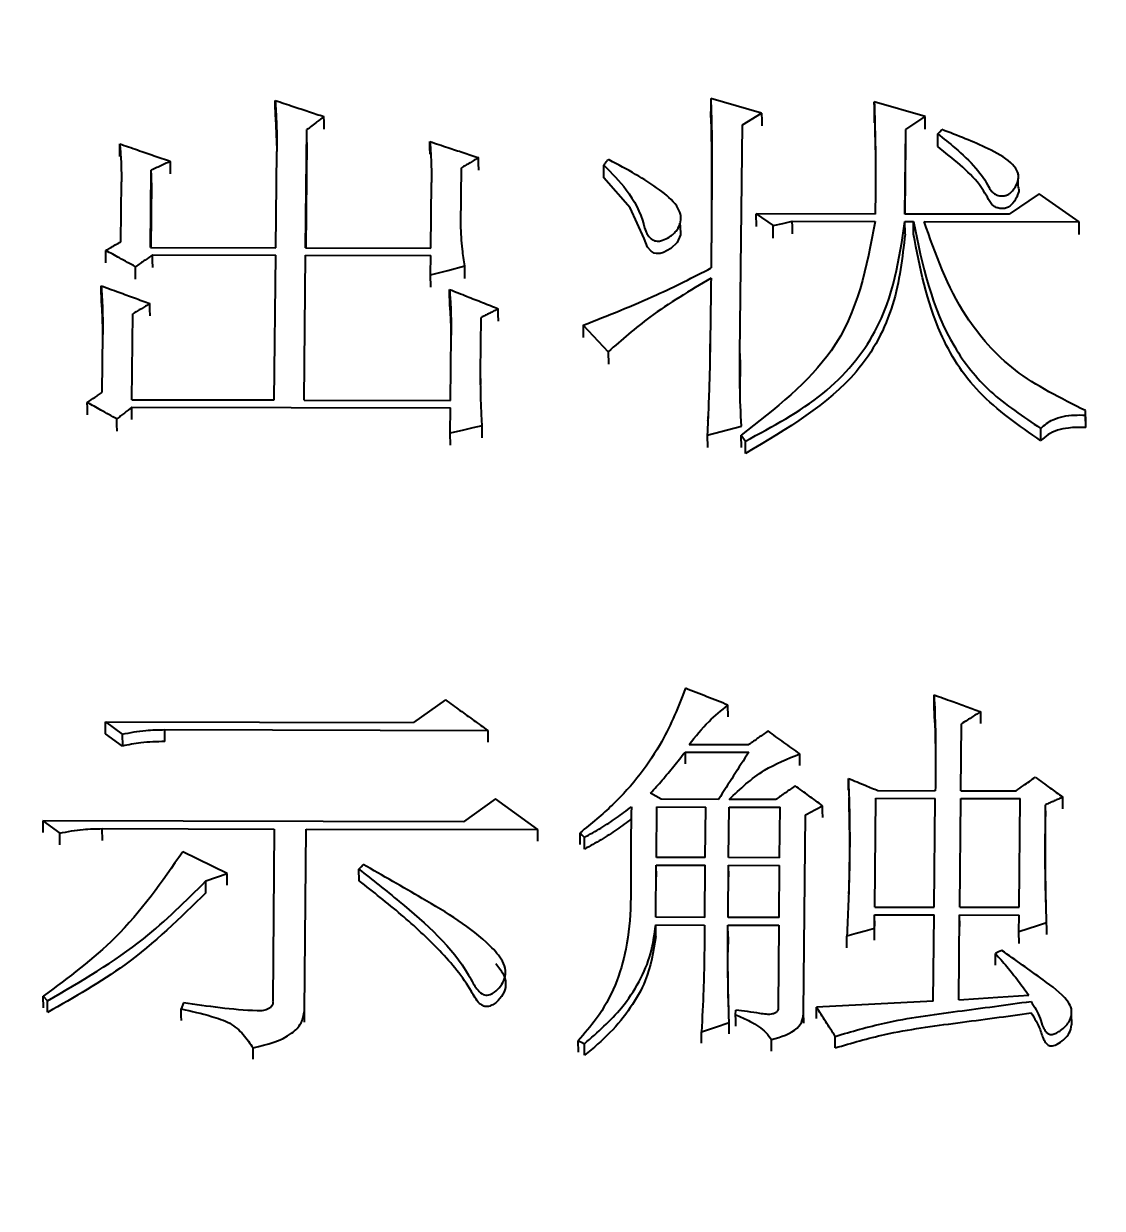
# Model space of a CAD drawing. Header units: millimetres. Extents: x 2454 to 4226, y 715 to 1968.
# Drawn here: x 2849.73 to 2854.67, y 1799.49 to 1804.92 of the extents above; entities that cross this region are included whole.
import ezdxf

# ---------------------------------------------------------------- set-up
doc = ezdxf.new("R2010")
doc.units = ezdxf.units.MM
doc.layers.add('标注', color=3, linetype='Continuous', lineweight=13)
doc.styles.add('SLDTEXTSTYLE1', font='txt.shx', dxfattribs={"width": 0.7, "bigfont": 'gbcbig.shx'})
doc.dimstyles.new('SLDDIMSTYLE12$0', dxfattribs={"dimtxt": 12, "dimasz": 10, "dimexe": 0, "dimexo": 0.0625, "dimgap": 0.875, "dimtad": 1, "dimdec": 1, "dimlfac": 1.8, "dimrnd": 1e-09, "dimzin": 12, "dimdsep": 46, "dimtxsty": 'SLDTEXTSTYLE1', "dimcen": 0.09, "dimdle": 8.16, "dimclrd": 3, "dimclre": 3, "dimadec": 0, "dimazin": 3, "dimtfac": 1, "dimtdec": 1, "dimtofl": 0, "dimtmove": 0, "dimatfit": 3, "dimfxl": 0, "dimfrac": 2, "dimtolj": 1, "dimlwd": 5, "dimlwe": 5, "dimarcsym": 0})

# ---------------------------------------------------------------- blocks, each defined once
blk = doc.blocks.new('*D56')
at = {"layer": 'Defpoints', "color": 0, "transparency": 16777216}
for p in [(3032.6389, 1924.4347), (3032.6389, 1854.7901), (2793.4312, 1778.8955)]:
    blk.add_point(p, dxfattribs=at)
at = {"layer": '标注', "color": 3, "linetype": 'Continuous', "lineweight": 5, "transparency": 16777216}
for p, q in [((3032.6389, 1924.3722), (3032.6389, 1854.7901)), ((2803.4312, 1854.7901), (3022.6389, 1854.7901))]:
    blk.add_line(p, q, dxfattribs=at)
at = {"layer": '标注', "color": 3, "lineweight": 5, "transparency": 16777216}
blk.add_line((2793.4312, 1778.958), (2793.4312, 1854.7901), dxfattribs=at)
at = {"layer": '标注', "color": 3, "transparency": 16777216}
for points in [[(2803.4312, 1856.4568), (2803.4312, 1853.1234), (2793.4312, 1854.7901)], [(3022.6389, 1856.4568), (3022.6389, 1853.1234), (3032.6389, 1854.7901)]]:
    blk.add_solid(points, dxfattribs=at)
at = {"layer": '标注', "color": 0, "transparency": 16777216, "insert": (2913.035, 1869.3794), "char_height": 12, "attachment_point": 5, "style": 'SLDTEXTSTYLE1'}
blk.add_mtext('\\A1;{\\H2.28571x;290}', dxfattribs=at)

msp = doc.modelspace()

# ---------------------------------------------------------------- linework, layer by layer
at = {"color": 7, "linetype": 'Continuous', "lineweight": 25}
for p, q in [((2853.1084, 1804.5112), (2852.8754, 1804.5782)), ((2852.8754, 1804.5782), (2852.8756, 1804.5586)), ((2852.8758, 1804.5392), (2852.876, 1804.5196)), ((2852.8767, 1804.4629), (2852.876, 1804.5196)), ((2853.8578, 1804.4963), (2853.6249, 1804.5633)), ((2853.0202, 1804.4581), (2853.1084, 1804.5112)), ((2853.6263, 1804.4666), (2853.6254, 1804.5047)), ((2853.7696, 1804.4365), (2853.8578, 1804.4963)), ((2851.0185, 1803.8936), (2851.0242, 1804.4358)), ((2853.0093, 1803.4099), (2853.0202, 1804.4581)), ((2853.7655, 1804.0488), (2853.7696, 1804.4365)), ((2853.916, 1804.3579), (2853.9155, 1804.4163)), ((2851.0248, 1804.3774), (2851.0197, 1803.8936)), ((2853.7667, 1804.0488), (2853.7701, 1804.3781)), ((2850.8822, 1803.8939), (2850.8869, 1804.3361)), ((2850.3079, 1803.8951), (2850.3116, 1804.2505)), ((2851.7303, 1803.9996), (2851.733, 1804.2608)), ((2852.386, 1804.2145), (2852.3854, 1804.2727)), ((2852.4052, 1804.2994), (2852.4052, 1804.2968)), ((2850.1718, 1803.9223), (2850.1747, 1804.1973)), ((2851.5929, 1803.8924), (2851.596, 1804.1942)), ((2854.2842, 1804.228), (2854.2842, 1804.2345)), ((2854.2847, 1804.1764), (2854.2844, 1804.2123)), ((2850.3121, 1804.1924), (2850.309, 1803.8951)), ((2854.3798, 1804.1413), (2854.2425, 1804.0478)), ((2854.5634, 1804.0136), (2854.3798, 1804.1413)), ((2852.7337, 1804.054), (2852.7337, 1804.0577)), ((2853.084, 1804.0503), (2853.1614, 1803.9965)), ((2853.6292, 1804.0491), (2853.084, 1804.0503)), ((2853.0846, 1803.9925), (2853.084, 1804.0503)), ((2854.2425, 1804.0478), (2853.7655, 1804.0488)), ((2852.7343, 1803.9998), (2852.7342, 1804.0078)), ((2853.1619, 1803.9391), (2853.1614, 1803.9965)), ((2853.2492, 1804.0164), (2853.6288, 1804.0156)), ((2853.7651, 1804.0153), (2853.8041, 1804.0152)), ((2853.7657, 1803.9579), (2853.7651, 1804.0153)), ((2853.8046, 1803.9578), (2853.8041, 1804.0152)), ((2853.8528, 1804.0151), (2854.5634, 1804.0136)), ((2850.3079, 1803.8951), (2850.8822, 1803.8939)), ((2851.0185, 1803.8936), (2851.5929, 1803.8924)), ((2850.3172, 1803.8615), (2850.8819, 1803.8603)), ((2850.875, 1803.1973), (2850.8819, 1803.8603)), ((2851.0113, 1803.197), (2851.0182, 1803.86)), ((2851.0182, 1803.86), (2851.5925, 1803.8587)), ((2851.5916, 1803.7712), (2851.5925, 1803.8587)), ((2850.2394, 1803.7507), (2850.2388, 1803.8078)), ((2851.5922, 1803.7141), (2851.5916, 1803.7712)), ((2850.0882, 1803.5629), (2850.0886, 1803.5614)), ((2850.2228, 1803.1987), (2850.2268, 1803.5919)), ((2851.6848, 1803.5487), (2851.685, 1803.5499)), ((2851.8207, 1803.3243), (2851.8232, 1803.575)), ((2850.0869, 1803.233), (2850.0896, 1803.4975)), ((2851.6831, 1803.1955), (2851.6861, 1803.4941)), ((2852.2903, 1803.54), (2852.4057, 1803.4181)), ((2852.2903, 1803.54), (2852.2909, 1803.4833)), ((2852.8733, 1803.5136), (2852.8712, 1803.3983)), ((2852.4057, 1803.4181), (2852.4063, 1803.3615)), ((2853.0093, 1803.4099), (2853.0098, 1803.353)), ((2853.0098, 1803.353), (2853.0095, 1803.3041)), ((2851.8212, 1803.2679), (2851.8207, 1803.3243)), ((2850.2225, 1803.1646), (2851.6827, 1803.1615)), ((2850.2228, 1803.1987), (2850.875, 1803.1973)), ((2851.0113, 1803.197), (2851.6831, 1803.1955)), ((2851.6815, 1803.0457), (2851.6827, 1803.1615)), ((2854.5932, 1803.128), (2854.5934, 1803.1484)), ((2854.5938, 1803.0718), (2854.5932, 1803.128)), ((2854.594, 1803.0922), (2854.5934, 1803.1484)), ((2852.8594, 1803.0363), (2853.0156, 1803.0769)), ((2854.3887, 1803.011), (2854.3882, 1803.0671)), ((2851.6821, 1802.9896), (2851.6815, 1803.0457)), ((2852.8594, 1803.0363), (2852.86, 1802.9803)), ((2853.0152, 1803.036), (2853.0344, 1803.0087)), ((2853.0157, 1802.9799), (2853.0152, 1803.036)), ((2851.6597, 1801.8232), (2851.5126, 1801.7192)), ((2852.9548, 1801.7451), (2852.9542, 1801.7996)), ((2853.9023, 1801.72), (2853.8996, 1801.7914)), ((2850.101, 1801.7223), (2850.1784, 1801.6664)), ((2850.101, 1801.7223), (2851.5126, 1801.7192)), ((2850.1016, 1801.668), (2850.101, 1801.7223)), ((2854.0213, 1801.4069), (2854.0243, 1801.7138)), ((2850.179, 1801.6119), (2850.1016, 1801.6677)), ((2850.1784, 1801.6664), (2850.179, 1801.6119)), ((2850.3733, 1801.6869), (2851.853, 1801.6837)), ((2850.3739, 1801.6323), (2850.3733, 1801.6869)), ((2852.7772, 1801.619), (2853.0498, 1801.6184)), ((2852.7574, 1801.5842), (2853.0495, 1801.5835)), ((2852.7574, 1801.5842), (2852.758, 1801.53)), ((2853.2836, 1801.522), (2853.283, 1801.5761)), ((2853.5065, 1801.4099), (2853.5059, 1801.4639)), ((2853.6268, 1800.8744), (2853.6316, 1801.3728)), ((2853.6316, 1801.3728), (2853.9041, 1801.3722)), ((2853.6321, 1801.3189), (2853.6316, 1801.3728)), ((2853.6416, 1801.4077), (2853.9045, 1801.4072)), ((2853.8994, 1800.8738), (2853.9041, 1801.3722)), ((2854.0162, 1800.8736), (2854.021, 1801.3719)), ((2854.021, 1801.3719), (2854.2935, 1801.3713)), ((2854.0216, 1801.3181), (2854.021, 1801.3719)), ((2854.0213, 1801.4069), (2854.2744, 1801.4064)), ((2851.8889, 1801.3696), (2851.7419, 1801.2649)), ((2852.0823, 1801.2291), (2851.8889, 1801.3696)), ((2852.6262, 1801.1016), (2852.6284, 1801.333)), ((2852.6284, 1801.333), (2852.8523, 1801.3325)), ((2852.629, 1801.2791), (2852.6284, 1801.333)), ((2852.9111, 1801.3673), (2852.6482, 1801.3679)), ((2852.8501, 1801.1012), (2852.8523, 1801.3325)), ((2852.9572, 1801.1009), (2852.9594, 1801.3323)), ((2852.9594, 1801.3323), (2853.1931, 1801.3317)), ((2852.96, 1801.2784), (2852.9594, 1801.3323)), ((2853.1739, 1801.3668), (2852.9598, 1801.3672)), ((2853.1909, 1801.1004), (2853.1931, 1801.3317)), ((2854.2888, 1800.873), (2854.2935, 1801.3713)), ((2854.4107, 1801.2893), (2854.4101, 1801.3431)), ((2849.8143, 1801.269), (2849.8917, 1801.2128)), ((2851.7419, 1801.2649), (2849.8143, 1801.269)), ((2853.301, 1800.3945), (2853.3096, 1801.2965)), ((2849.8923, 1801.1591), (2849.8917, 1801.2128)), ((2850.0866, 1801.2334), (2850.8751, 1801.2317)), ((2850.0872, 1801.1795), (2850.0866, 1801.2334)), ((2850.8751, 1801.2317), (2850.8677, 1800.4423)), ((2851.0133, 1800.3994), (2851.0211, 1801.2314)), ((2851.0211, 1801.2314), (2852.0823, 1801.2291)), ((2852.2774, 1801.161), (2852.2768, 1801.2147)), ((2850.659, 1801.0286), (2850.4555, 1801.1274)), ((2852.8501, 1801.1012), (2852.6262, 1801.1016)), ((2853.1909, 1801.1004), (2852.9572, 1801.1009)), ((2851.2634, 1800.9948), (2851.2628, 1801.0485)), ((2852.6236, 1800.8273), (2852.6259, 1801.0665)), ((2852.6259, 1801.0665), (2852.8498, 1801.066)), ((2852.6265, 1801.013), (2852.6259, 1801.0665)), ((2852.8475, 1800.8268), (2852.8498, 1801.066)), ((2852.9546, 1800.8265), (2852.9569, 1801.0658)), ((2852.9569, 1801.0658), (2853.1905, 1801.0653)), ((2852.9575, 1801.0123), (2852.9569, 1801.0658)), ((2853.1883, 1800.826), (2853.1905, 1801.0653)), ((2850.5618, 1800.94), (2850.5612, 1800.9936)), ((2850.5613, 1800.9937), (2850.659, 1801.0286)), ((2853.6259, 1800.7757), (2853.6265, 1800.8392)), ((2853.6265, 1800.8392), (2853.8991, 1800.8386)), ((2853.6271, 1800.786), (2853.6265, 1800.8392)), ((2853.6268, 1800.8744), (2853.8994, 1800.8738)), ((2853.8953, 1800.4428), (2853.8991, 1800.8386)), ((2854.0122, 1800.4497), (2854.0159, 1800.8383)), ((2854.0159, 1800.8383), (2854.2885, 1800.8377)), ((2854.0165, 1800.7851), (2854.0159, 1800.8383)), ((2854.0162, 1800.8736), (2854.2888, 1800.873)), ((2854.2877, 1800.7602), (2854.2885, 1800.8377)), ((2852.6233, 1800.792), (2852.8472, 1800.7915)), ((2852.6239, 1800.7389), (2852.6233, 1800.792)), ((2852.8475, 1800.8268), (2852.6236, 1800.8273)), ((2852.9543, 1800.7913), (2853.1879, 1800.7908)), ((2852.9549, 1800.7381), (2852.9543, 1800.7913)), ((2853.1883, 1800.826), (2852.9546, 1800.8265)), ((2853.1879, 1800.7908), (2853.1844, 1800.416)), ((2852.9549, 1800.738), (2852.9544, 1800.667)), ((2853.4996, 1800.6876), (2853.499, 1800.7407)), ((2854.2883, 1800.7071), (2854.2877, 1800.7602)), ((2854.1803, 1800.6086), (2854.1797, 1800.6616)), ((2849.8171, 1800.413), (2849.8164, 1800.4658)), ((2849.8165, 1800.4658), (2849.8357, 1800.4446)), ((2849.8363, 1800.3919), (2849.8357, 1800.4446)), ((2850.4587, 1800.4361), (2850.4487, 1800.4077)), ((2851.0139, 1800.3466), (2851.0133, 1800.3994)), ((2852.9894, 1800.381), (2852.9896, 1800.4022)), ((2853.3016, 1800.3417), (2853.301, 1800.3945)), ((2854.5295, 1800.3341), (2854.5289, 1800.3871)), ((2852.8335, 1800.2507), (2852.8329, 1800.3032)), ((2852.2687, 1800.2093), (2852.2681, 1800.2617)), ((2852.2975, 1800.1951), (2852.2969, 1800.2476)), ((2853.4459, 1800.2292), (2853.4452, 1800.2818)), ((2850.7787, 1800.1771), (2850.7781, 1800.2295))]:
    msp.add_line(p, q, dxfattribs=at)
at = {"color": 7, "linetype": 'Continuous', "lineweight": 25, "flags": 128}
for points in [[(2850.8801, 1804.5107), (2850.8798, 1804.5434), (2850.8796, 1804.5692)], [(2853.6254, 1804.5047), (2853.6251, 1804.5375), (2853.6249, 1804.5633)], [(2851.1033, 1804.4374), (2851.103, 1804.4698), (2851.1027, 1804.4956)], [(2853.1084, 1804.5112), (2853.1087, 1804.4784), (2853.1089, 1804.453)], [(2853.8584, 1804.4378), (2853.8581, 1804.4705), (2853.8578, 1804.4963)], [(2851.0248, 1804.3774), (2851.0245, 1804.4101), (2851.0242, 1804.4358)], [(2853.0207, 1804.4001), (2853.0204, 1804.4324), (2853.0202, 1804.4581)], [(2853.7701, 1804.3781), (2853.7698, 1804.4108), (2853.7696, 1804.4365)], [(2853.9154, 1804.4162), (2853.9253, 1804.4262), (2853.9351, 1804.4362)], [(2850.1674, 1804.3131), (2850.1671, 1804.3453), (2850.1668, 1804.371)], [(2851.5888, 1804.3233), (2851.5885, 1804.3556), (2851.5883, 1804.3812)], [(2851.812, 1804.2495), (2851.8117, 1804.2817), (2851.8114, 1804.3074)], [(2850.3121, 1804.1924), (2850.3118, 1804.2249), (2850.3116, 1804.2505)], [(2850.4002, 1804.2326), (2850.3999, 1804.2648), (2850.3996, 1804.2904)], [(2851.7336, 1804.203), (2851.7333, 1804.2352), (2851.733, 1804.2608)], [(2852.7335, 1803.9992), (2852.7355, 1803.9956), (2852.7372, 1803.9546), (2852.7212, 1803.9186), (2852.6928, 1803.8913), (2852.6592, 1803.8727), (2852.6438, 1803.8683), (2852.6273, 1803.8676), (2852.6157, 1803.8706), (2852.6026, 1803.8785), (2852.5858, 1803.8976), (2852.5697, 1803.9377), (2852.5059, 1804.0781), (2852.3859, 1804.2145), (2852.3859, 1804.2145)], [(2853.1614, 1803.9965), (2853.2053, 1804.0064), (2853.2492, 1804.0164)], [(2853.2497, 1803.9586), (2853.2494, 1803.991), (2853.2492, 1804.0164)], [(2854.564, 1803.9561), (2854.5637, 1803.9881), (2854.5634, 1804.0136)], [(2850.1038, 1803.8249), (2850.1035, 1803.8568), (2850.1033, 1803.8821)], [(2850.3178, 1803.8043), (2850.3175, 1803.8361), (2850.3172, 1803.8615)], [(2851.0187, 1803.8028), (2851.0184, 1803.8346), (2851.0182, 1803.86)], [(2851.5916, 1803.7712), (2851.6697, 1803.7912), (2851.7478, 1803.8113)], [(2851.7484, 1803.7542), (2851.7481, 1803.786), (2851.7478, 1803.8113)], [(2850.0827, 1803.6635), (2850.0824, 1803.6953), (2850.0821, 1803.7205)], [(2851.6791, 1803.6466), (2851.6788, 1803.6783), (2851.6785, 1803.7036)], [(2850.3058, 1803.5822), (2850.3054, 1803.6139), (2850.3052, 1803.6391)], [(2851.9021, 1803.5585), (2851.9018, 1803.5901), (2851.9015, 1803.6153)], [(2850.2274, 1803.5351), (2850.2271, 1803.5668), (2850.2268, 1803.5919)], [(2851.8238, 1803.5182), (2851.8235, 1803.5498), (2851.8232, 1803.575)], [(2850.0188, 1803.1293), (2850.0185, 1803.1606), (2850.0182, 1803.1855)], [(2850.223, 1803.1085), (2850.2227, 1803.1397), (2850.2225, 1803.1646)], [(2850.1543, 1803.0542), (2850.154, 1803.0855), (2850.1538, 1803.1103)], [(2851.8279, 1803.0794), (2851.7847, 1803.0695), (2851.7415, 1803.0595), (2851.6815, 1803.0457)], [(2851.8285, 1803.0234), (2851.8282, 1803.0546), (2851.8279, 1803.0794)], [(2853.0349, 1802.9527), (2853.0347, 1802.9774), (2853.0345, 1802.993), (2853.0344, 1803.0087)], [(2853.8996, 1801.7914), (2853.8993, 1801.8221), (2853.899, 1801.8462)], [(2854.113, 1801.7149), (2854.1127, 1801.7452), (2854.1124, 1801.7693)], [(2854.0249, 1801.6595), (2854.0245, 1801.6898), (2854.0243, 1801.7138)], [(2851.853, 1801.6837), (2851.8533, 1801.6531), (2851.8536, 1801.6294)], [(2852.6482, 1801.3679), (2852.624, 1801.382), (2852.5998, 1801.396)], [(2854.4889, 1801.324), (2854.4886, 1801.3541), (2854.4883, 1801.3779)], [(2853.3884, 1801.2845), (2853.3881, 1801.3145), (2853.3878, 1801.3383)], [(2849.8143, 1801.269), (2849.8147, 1801.2388), (2849.8149, 1801.2153)], [(2853.3102, 1801.2427), (2853.3098, 1801.2727), (2853.3096, 1801.2965)], [(2851.0217, 1801.1777), (2851.0214, 1801.2077), (2851.0211, 1801.2314)], [(2852.0829, 1801.1754), (2852.0825, 1801.2054), (2852.0823, 1801.2291)], [(2852.2768, 1801.2147), (2852.2865, 1801.2041), (2852.2961, 1801.1936)], [(2852.2967, 1801.1397), (2852.2964, 1801.1699), (2852.2961, 1801.1936)], [(2851.2628, 1801.0484), (2851.2726, 1801.0589), (2851.2825, 1801.0694)], [(2850.6596, 1800.9752), (2850.6593, 1801.005), (2850.659, 1801.0286)], [(2853.6259, 1800.7757), (2853.5832, 1800.764), (2853.5411, 1800.7523), (2853.499, 1800.7407)], [(2853.6265, 1800.7226), (2853.6261, 1800.7523), (2853.6259, 1800.7757)], [(2854.4147, 1800.8022), (2854.373, 1800.7884), (2854.3304, 1800.7743), (2854.2877, 1800.7602)], [(2854.4153, 1800.7491), (2854.4149, 1800.7788), (2854.4147, 1800.8022)], [(2854.209, 1800.6756), (2854.1944, 1800.6686), (2854.1797, 1800.6616)], [(2854.0122, 1800.4497), (2854.102, 1800.4554), (2854.1917, 1800.4611), (2854.3337, 1800.4702)], [(2850.4493, 1800.3551), (2850.4491, 1800.3763), (2850.4489, 1800.392), (2850.4487, 1800.4077)], [(2853.8953, 1800.4428), (2853.6275, 1800.4292), (2853.3596, 1800.4156)], [(2853.3602, 1800.363), (2853.3599, 1800.3924), (2853.3596, 1800.4156)], [(2852.8329, 1800.3032), (2852.8964, 1800.3244), (2852.9598, 1800.3456)], [(2852.9604, 1800.2929), (2852.9601, 1800.3224), (2852.9598, 1800.3456)], [(2852.99, 1800.3283), (2852.9898, 1800.3428), (2852.9896, 1800.3575), (2852.9894, 1800.381)], [(2852.2681, 1800.2617), (2852.2824, 1800.2547), (2852.2969, 1800.2476)], [(2853.1544, 1800.2145), (2853.1541, 1800.2407), (2853.1538, 1800.267)]]:
    msp.add_lwpolyline(points, dxfattribs=at)
at = {"color": 7, "linetype": 'Continuous', "lineweight": 25}
for points, knots in [([(2852.8754, 1804.5782), (2852.8756, 1804.5729), (2852.876, 1804.5622), (2852.8765, 1804.5489), (2852.877, 1804.5357), (2852.8775, 1804.5224), (2852.878, 1804.5064), (2852.8789, 1804.4745), (2852.8801, 1804.4052), (2852.8805, 1804.3198), (2852.88, 1804.2129), (2852.8797, 1804.1379), (2852.8793, 1804.0789), (2852.8791, 1804.0521), (2852.879, 1804.0306), (2852.8788, 1804.0092), (2852.8787, 1803.993), (2852.8785, 1803.9769), (2852.8784, 1803.9635), (2852.8783, 1803.9501), (2852.8782, 1803.9393), (2852.8781, 1803.9259), (2852.878, 1803.9151), (2852.8779, 1803.9017), (2852.8778, 1803.8909), (2852.8777, 1803.8775), (2852.8776, 1803.868), (2852.8775, 1803.8586), (2852.8775, 1803.8532), (2852.8774, 1803.8465), (2852.8774, 1803.8411), (2852.8773, 1803.8344), (2852.8772, 1803.829), (2852.8772, 1803.8223), (2852.8771, 1803.8169), (2852.8771, 1803.8097), (2852.877, 1803.8052), (2852.877, 1803.8021)], [0, 0, 0, 0, 0.02069, 0.04138, 0.051725, 0.072415, 0.093105, 0.113795, 0.196558, 0.362079, 0.44484, 0.610361, 0.651741, 0.672431, 0.713811, 0.734501, 0.755191, 0.775881, 0.796571, 0.806916, 0.827607, 0.837952, 0.858642, 0.868987, 0.889677, 0.900022, 0.920712, 0.925884, 0.936229, 0.941402, 0.951747, 0.956919, 0.967264, 0.972437, 0.982782, 0.987955, 1, 1, 1, 1]), ([(2850.8796, 1804.5692), (2850.8811, 1804.5463), (2850.884, 1804.5003), (2850.8867, 1804.4226), (2850.8868, 1804.3678), (2850.8869, 1804.3361)], [0, 0, 0, 0, 0.296228, 0.592467, 1, 1, 1, 1]), ([(2850.8796, 1804.5692), (2850.9071, 1804.5602), (2850.958, 1804.5434), (2851.0324, 1804.5188), (2851.0793, 1804.5033), (2851.1027, 1804.4956)], [0, 0, 0, 0, 0.369234, 0.684617, 1, 1, 1, 1]), ([(2852.8756, 1804.5586), (2852.8771, 1804.4569), (2852.88, 1804.2599), (2852.8792, 1804.0975), (2852.8789, 1804.0189)], [0, 0, 0, 0, 0.516318, 1, 1, 1, 1]), ([(2853.6249, 1804.5633), (2853.6274, 1804.4695), (2853.631, 1804.3372), (2853.6301, 1804.1655), (2853.6295, 1804.0879), (2853.6292, 1804.0491)], [0, 0, 0, 0, 0.548918, 0.774457, 1, 1, 1, 1]), ([(2850.8866, 1804.3625), (2850.8863, 1804.3809), (2850.8854, 1804.4303), (2850.8822, 1804.4796), (2850.8801, 1804.5107)], [0, 0, 0, 0, 0.3706303, 1, 1, 1, 1]), ([(2851.1027, 1804.4956), (2851.0921, 1804.4875), (2851.0737, 1804.4735), (2851.0475, 1804.4535), (2851.032, 1804.4417), (2851.0242, 1804.4358)], [0, 0, 0, 0, 0.406188, 0.703094, 1, 1, 1, 1]), ([(2853.6262, 1804.4885), (2853.6262, 1804.4885), (2853.6262, 1804.4884), (2853.6263, 1804.4832), (2853.6273, 1804.4391), (2853.6283, 1804.3865), (2853.6291, 1804.3428)], [0, 0, 0, 0, 0.011662, 0.029151, 0.19265, 1, 1, 1, 1]), ([(2853.9155, 1804.4163), (2853.942, 1804.3952), (2854.0044, 1804.3458), (2854.0901, 1804.2669), (2854.1382, 1804.1964), (2854.1594, 1804.1543), (2854.1742, 1804.1411), (2854.1926, 1804.1334), (2854.2115, 1804.1311), (2854.2283, 1804.1337), (2854.2444, 1804.1414), (2854.2648, 1804.161), (2854.2805, 1804.1888), (2854.2888, 1804.2214), (2854.2785, 1804.2536), (2854.237, 1804.3023), (2854.1175, 1804.366), (2854.0064, 1804.4087), (2853.9351, 1804.4362)], [0, 0, 0, 0, 0.1046855, 0.2457344, 0.3642935, 0.3870966, 0.4058785, 0.4246981, 0.4431521, 0.4568339, 0.4705219, 0.4937205, 0.5442513, 0.5769415, 0.6098852, 0.6597188, 0.7813962, 1, 1, 1, 1]), ([(2850.1668, 1804.371), (2850.1688, 1804.348), (2850.1723, 1804.3076), (2850.1741, 1804.2497), (2850.1745, 1804.2147), (2850.1747, 1804.1973)], [0, 0, 0, 0, 0.398162, 0.699035, 1, 1, 1, 1]), ([(2850.1668, 1804.371), (2850.1941, 1804.3615), (2850.2465, 1804.3434), (2850.3241, 1804.3165), (2850.3744, 1804.2991), (2850.3996, 1804.2904)], [0, 0, 0, 0, 0.351309, 0.675654, 1, 1, 1, 1]), ([(2851.5883, 1804.3812), (2851.5901, 1804.3578), (2851.5934, 1804.315), (2851.5953, 1804.2527), (2851.5958, 1804.2137), (2851.596, 1804.1942)], [0, 0, 0, 0, 0.376233, 0.688073, 1, 1, 1, 1]), ([(2851.5883, 1804.3812), (2851.6157, 1804.3722), (2851.6667, 1804.3553), (2851.741, 1804.3307), (2851.788, 1804.3151), (2851.8114, 1804.3074)], [0, 0, 0, 0, 0.369234, 0.684617, 1, 1, 1, 1]), ([(2854.283, 1804.1756), (2854.2843, 1804.173), (2854.2903, 1804.1606), (2854.2813, 1804.133), (2854.2671, 1804.106), (2854.2481, 1804.086), (2854.2324, 1804.0766), (2854.2151, 1804.0734), (2854.1989, 1804.0745), (2854.1823, 1804.0795), (2854.1654, 1804.0898), (2854.1418, 1804.1261), (2854.1066, 1804.1937), (2854.0188, 1804.2754), (2853.9504, 1804.3303), (2853.916, 1804.3579)], [0, 0, 0, 0, 0.016832, 0.078697, 0.160668, 0.19314, 0.225972, 0.249491, 0.272907, 0.299963, 0.330632, 0.370144, 0.541, 0.769253, 1, 1, 1, 1]), ([(2851.8114, 1804.3074), (2851.8049, 1804.3035), (2851.7918, 1804.2957), (2851.7722, 1804.2841), (2851.7526, 1804.2724), (2851.7396, 1804.2646), (2851.733, 1804.2608)], [0, 0, 0, 0, 0.25, 0.5, 0.75, 1, 1, 1, 1]), ([(2850.3996, 1804.2904), (2850.3867, 1804.2845), (2850.3655, 1804.2749), (2850.3362, 1804.2616), (2850.3198, 1804.2542), (2850.3116, 1804.2505)], [0, 0, 0, 0, 0.440496, 0.7202481, 1, 1, 1, 1]), ([(2852.3854, 1804.2727), (2852.4216, 1804.2362), (2852.5028, 1804.1544), (2852.5583, 1804.0469), (2852.5741, 1803.9749), (2852.5857, 1803.9535), (2852.5972, 1803.9392), (2852.6115, 1803.9293), (2852.6238, 1803.925), (2852.6385, 1803.9246), (2852.6601, 1803.9297), (2852.6905, 1803.9458), (2852.7232, 1803.9738), (2852.7393, 1804.0121), (2852.7386, 1804.0506), (2852.7113, 1804.1042), (2852.6379, 1804.1653), (2852.5308, 1804.2331), (2852.4491, 1804.2762), (2852.4067, 1804.2986), (2852.4052, 1804.2994)], [0, 0, 0, 0, 0.147846, 0.331954, 0.365194, 0.381813, 0.406397, 0.418676, 0.428836, 0.439028, 0.45432, 0.483664, 0.528899, 0.572169, 0.609588, 0.650648, 0.75481, 0.872673, 0.995363, 1, 1, 1, 1]), ([(2852.3854, 1804.2727), (2852.3871, 1804.275), (2852.3912, 1804.2806), (2852.3978, 1804.2895), (2852.4027, 1804.2961), (2852.4052, 1804.2994)], [0, 0, 0, 0, 0.256537, 0.628268, 1, 1, 1, 1]), ([(2853.6302, 1804.2214), (2853.6302, 1804.2205), (2853.6302, 1804.2054), (2853.6301, 1804.1905), (2853.6301, 1804.1766)], [0, 0, 0, 0, 0.058896, 1, 1, 1, 1]), ([(2851.7478, 1803.8113), (2851.7441, 1803.8368), (2851.7376, 1803.8808), (2851.7319, 1803.9436), (2851.7308, 1803.9809), (2851.7303, 1803.9995)], [0, 0, 0, 0, 0.407309, 0.703433, 1, 1, 1, 1]), ([(2853.6288, 1804.0156), (2853.5896, 1803.8073), (2853.5185, 1803.4301), (2853.1709, 1803.1579), (2853.0152, 1803.036)], [0, 0, 0, 0, 0.5521467, 1, 1, 1, 1]), ([(2853.0344, 1803.0087), (2853.1593, 1803.0758), (2853.405, 1803.2078), (2853.6972, 1803.5577), (2853.7395, 1803.8428), (2853.7651, 1804.0153)], [0, 0, 0, 0, 0.289991, 0.570547, 1, 1, 1, 1]), ([(2853.8041, 1804.0152), (2853.8448, 1803.8179), (2853.902, 1803.5411), (2854.1469, 1803.2263), (2854.3071, 1803.1206), (2854.3882, 1803.0671)], [0, 0, 0, 0, 0.550933, 0.772729, 1, 1, 1, 1]), ([(2854.5934, 1803.1484), (2854.4798, 1803.2049), (2854.2559, 1803.3162), (2853.9921, 1803.6216), (2853.9053, 1803.8666), (2853.8528, 1804.0151)], [0, 0, 0, 0, 0.2890179, 0.5693003, 1, 1, 1, 1]), ([(2853.7657, 1803.9575), (2853.7536, 1803.8489), (2853.7294, 1803.6306), (2853.5311, 1803.2463), (2853.2246, 1803.0646), (2853.0349, 1802.9523)], [0, 0, 0, 0, 0.273862, 0.550779, 1, 1, 1, 1]), ([(2854.3887, 1803.0106), (2854.2878, 1803.0803), (2854.0887, 1803.2178), (2853.8829, 1803.5506), (2853.8342, 1803.8037), (2853.8046, 1803.9574)], [0, 0, 0, 0, 0.2876014, 0.5674108, 1, 1, 1, 1]), ([(2850.1033, 1803.8821), (2850.109, 1803.8855), (2850.1233, 1803.8939), (2850.1461, 1803.9073), (2850.1633, 1803.9173), (2850.1718, 1803.9223)], [0, 0, 0, 0, 0.25, 0.625, 1, 1, 1, 1]), ([(2850.2388, 1803.8078), (2850.2266, 1803.8145), (2850.2023, 1803.8278), (2850.1571, 1803.8526), (2850.1241, 1803.8707), (2850.1033, 1803.8821)], [0, 0, 0, 0, 0.269646, 0.539292, 1, 1, 1, 1]), ([(2850.3172, 1803.8615), (2850.306, 1803.8538), (2850.2873, 1803.841), (2850.2612, 1803.8231), (2850.2463, 1803.8129), (2850.2388, 1803.8078)], [0, 0, 0, 0, 0.42963, 0.714815, 1, 1, 1, 1]), ([(2852.2903, 1803.54), (2852.4036, 1803.5844), (2852.6055, 1803.6635), (2852.7942, 1803.7598), (2852.877, 1803.8021)], [0, 0, 0, 0, 0.561264, 1, 1, 1, 1]), ([(2850.0821, 1803.7205), (2850.0837, 1803.697), (2850.0869, 1803.6482), (2850.089, 1803.5739), (2850.0894, 1803.523), (2850.0896, 1803.4975)], [0, 0, 0, 0, 0.316843, 0.658364, 1, 1, 1, 1]), ([(2850.0821, 1803.7205), (2850.1092, 1803.7106), (2850.1599, 1803.6921), (2850.2342, 1803.665), (2850.2815, 1803.6477), (2850.3052, 1803.6391)], [0, 0, 0, 0, 0.363875, 0.681938, 1, 1, 1, 1]), ([(2852.8765, 1803.7549), (2852.7801, 1803.6981), (2852.6092, 1803.5975), (2852.4675, 1803.4725), (2852.4057, 1803.4181)], [0, 0, 0, 0, 0.564192, 1, 1, 1, 1]), ([(2852.8765, 1803.7549), (2852.8757, 1803.6949), (2852.8738, 1803.5458), (2852.8711, 1803.3064), (2852.8633, 1803.1263), (2852.8594, 1803.0363)], [0, 0, 0, 0, 0.251638, 0.62578, 1, 1, 1, 1]), ([(2850.0896, 1803.4969), (2850.0895, 1803.5019), (2850.0892, 1803.5322), (2850.0876, 1803.5877), (2850.0843, 1803.638), (2850.0827, 1803.6631)], [0, 0, 0, 0, 0.090241, 0.545006, 1, 1, 1, 1]), ([(2851.6785, 1803.7036), (2851.6802, 1803.6801), (2851.6835, 1803.6335), (2851.6855, 1803.5637), (2851.6859, 1803.5173), (2851.6861, 1803.4941)], [0, 0, 0, 0, 0.337038, 0.668462, 1, 1, 1, 1]), ([(2851.6785, 1803.7036), (2851.7052, 1803.693), (2851.7557, 1803.6731), (2851.83, 1803.6437), (2851.8777, 1803.6248), (2851.9015, 1803.6153)], [0, 0, 0, 0, 0.358307, 0.679154, 1, 1, 1, 1]), ([(2850.3052, 1803.6391), (2850.2987, 1803.6351), (2850.2856, 1803.6273), (2850.266, 1803.6155), (2850.2464, 1803.6037), (2850.2334, 1803.5959), (2850.2268, 1803.5919)], [0, 0, 0, 0, 0.25, 0.5, 0.75, 1, 1, 1, 1]), ([(2851.6861, 1803.4889), (2851.686, 1803.4954), (2851.6857, 1803.525), (2851.6839, 1803.5774), (2851.6807, 1803.6233), (2851.6791, 1803.6462)], [0, 0, 0, 0, 0.1237829, 0.561773, 1, 1, 1, 1]), ([(2851.9015, 1803.6153), (2851.895, 1803.612), (2851.882, 1803.6052), (2851.8624, 1803.5951), (2851.8428, 1803.5851), (2851.8298, 1803.5783), (2851.8232, 1803.575)], [0, 0, 0, 0, 0.25, 0.5, 0.75, 1, 1, 1, 1]), ([(2853.0156, 1803.0769), (2853.0128, 1803.1383), (2853.0089, 1803.2247), (2853.0086, 1803.3356), (2853.009, 1803.3851), (2853.0093, 1803.4099)], [0, 0, 0, 0, 0.552792, 0.776384, 1, 1, 1, 1]), ([(2851.8279, 1803.0794), (2851.8265, 1803.1028), (2851.8237, 1803.1496), (2851.8209, 1803.2312), (2851.8207, 1803.2894), (2851.8207, 1803.3243)], [0, 0, 0, 0, 0.286186, 0.572382, 1, 1, 1, 1]), ([(2853.0099, 1803.2393), (2853.0099, 1803.2399), (2853.0096, 1803.2542), (2853.0094, 1803.2856), (2853.0094, 1803.2981), (2853.0094, 1803.3044)], [0, 0, 0, 0, 0.0187427, 0.4992981, 1, 1, 1, 1]), ([(2850.0182, 1803.1855), (2850.0297, 1803.1934), (2850.0468, 1803.2053), (2850.0697, 1803.2211), (2850.0811, 1803.229), (2850.0869, 1803.233)], [0, 0, 0, 0, 0.5, 0.75, 1, 1, 1, 1]), ([(2850.1538, 1803.1103), (2850.1416, 1803.1171), (2850.1172, 1803.1306), (2850.072, 1803.1557), (2850.039, 1803.174), (2850.0182, 1803.1855)], [0, 0, 0, 0, 0.269646, 0.539292, 1, 1, 1, 1]), ([(2850.2225, 1803.1646), (2850.211, 1803.1556), (2850.1938, 1803.142), (2850.1709, 1803.1239), (2850.1595, 1803.1149), (2850.1538, 1803.1103)], [0, 0, 0, 0, 0.5, 0.75, 1, 1, 1, 1]), ([(2852.8627, 1803.1015), (2852.8627, 1803.1015), (2852.8627, 1803.1014), (2852.8627, 1803.1016), (2852.8627, 1803.102), (2852.8627, 1803.1027), (2852.8628, 1803.104), (2852.8629, 1803.1066), (2852.8632, 1803.1127), (2852.8635, 1803.1179), (2852.8637, 1803.1218)], [0, 0, 0, 0, 0.007672, 0.052265, 0.095827, 0.1414, 0.191952, 0.317185, 0.486854, 1, 1, 1, 1]), ([(2854.3882, 1803.0671), (2854.4052, 1803.082), (2854.4336, 1803.107), (2854.4907, 1803.1229), (2854.5415, 1803.1293), (2854.576, 1803.1284), (2854.5932, 1803.128)], [0, 0, 0, 0, 0.328274, 0.549686, 0.774404, 1, 1, 1, 1]), ([(2854.5938, 1803.0714), (2854.5671, 1803.0717), (2854.5232, 1803.0722), (2854.4644, 1803.06), (2854.4198, 1803.0406), (2854.399, 1803.0205), (2854.3887, 1803.0106)], [0, 0, 0, 0, 0.347531, 0.570719, 0.788782, 1, 1, 1, 1]), ([(2852.7603, 1801.8764), (2852.7274, 1801.7941), (2852.6731, 1801.658), (2852.555, 1801.4802), (2852.4289, 1801.3395), (2852.3277, 1801.2565), (2852.2768, 1801.2147)], [0, 0, 0, 0, 0.334718, 0.553729, 0.775427, 1, 1, 1, 1]), ([(2852.9542, 1801.7996), (2852.9219, 1801.8124), (2852.8572, 1801.838), (2852.7926, 1801.8636), (2852.7603, 1801.8764)], [0, 0, 0, 0, 0.500056, 1, 1, 1, 1]), ([(2851.6597, 1801.8232), (2851.6818, 1801.8072), (2851.7251, 1801.776), (2851.7896, 1801.7295), (2851.8319, 1801.699), (2851.853, 1801.6837)], [0, 0, 0, 0, 0.3437, 0.67185, 1, 1, 1, 1]), ([(2853.899, 1801.8462), (2853.9013, 1801.7921), (2853.9056, 1801.6921), (2853.9061, 1801.5457), (2853.905, 1801.4533), (2853.9045, 1801.4072)], [0, 0, 0, 0, 0.370547, 0.685238, 1, 1, 1, 1]), ([(2853.899, 1801.8462), (2853.9263, 1801.8363), (2853.9755, 1801.8186), (2854.0466, 1801.793), (2854.0905, 1801.7772), (2854.1124, 1801.7693)], [0, 0, 0, 0, 0.383246, 0.691623, 1, 1, 1, 1]), ([(2852.7772, 1801.619), (2852.8055, 1801.6555), (2852.8562, 1801.7209), (2852.9242, 1801.7754), (2852.9542, 1801.7996)], [0, 0, 0, 0, 0.557477, 1, 1, 1, 1]), ([(2854.1124, 1801.7693), (2854.1006, 1801.7618), (2854.08, 1801.7489), (2854.0507, 1801.7304), (2854.0331, 1801.7193), (2854.0243, 1801.7138)], [0, 0, 0, 0, 0.401179, 0.700589, 1, 1, 1, 1]), ([(2853.9022, 1801.7274), (2853.9022, 1801.7272), (2853.9022, 1801.7269), (2853.9029, 1801.7009), (2853.906, 1801.5863), (2853.9055, 1801.5136), (2853.9052, 1801.4699)], [0, 0, 0, 0, 0.016272, 0.040847, 0.422407, 1, 1, 1, 1]), ([(2850.1784, 1801.6664), (2850.2142, 1801.6733), (2850.2784, 1801.6855), (2850.3442, 1801.6865), (2850.3733, 1801.6869)], [0, 0, 0, 0, 0.558776, 1, 1, 1, 1]), ([(2853.138, 1801.6809), (2853.1233, 1801.6705), (2853.0939, 1801.6497), (2853.0645, 1801.6288), (2853.0498, 1801.6184)], [0, 0, 0, 0, 0.500001, 1, 1, 1, 1]), ([(2853.283, 1801.5761), (2853.2589, 1801.5936), (2853.2105, 1801.6285), (2853.1622, 1801.6634), (2853.138, 1801.6809)], [0, 0, 0, 0, 0.499872, 1, 1, 1, 1]), ([(2850.3739, 1801.6323), (2850.3369, 1801.6316), (2850.271, 1801.6302), (2850.207, 1801.6175), (2850.179, 1801.6119)], [0, 0, 0, 0, 0.561154, 1, 1, 1, 1]), ([(2852.5998, 1801.396), (2852.6177, 1801.4158), (2852.6542, 1801.4564), (2852.7065, 1801.5194), (2852.7404, 1801.5626), (2852.7574, 1801.5842)], [0, 0, 0, 0, 0.323707, 0.661738, 1, 1, 1, 1]), ([(2853.0495, 1801.5835), (2853.0264, 1801.5476), (2852.9803, 1801.4756), (2852.9342, 1801.4034), (2852.9111, 1801.3673)], [0, 0, 0, 0, 0.5, 1, 1, 1, 1]), ([(2852.9598, 1801.3672), (2853.0102, 1801.4153), (2853.1012, 1801.5021), (2853.227, 1801.5533), (2853.283, 1801.5761)], [0, 0, 0, 0, 0.5544594, 1, 1, 1, 1]), ([(2853.2622, 1801.4295), (2853.2475, 1801.4191), (2853.2181, 1801.3982), (2853.1886, 1801.3772), (2853.1739, 1801.3668)], [0, 0, 0, 0, 0.500001, 1, 1, 1, 1]), ([(2853.3878, 1801.3383), (2853.3669, 1801.3535), (2853.325, 1801.3839), (2853.2831, 1801.4143), (2853.2622, 1801.4295)], [0, 0, 0, 0, 0.500001, 1, 1, 1, 1]), ([(2853.5059, 1801.4639), (2853.5076, 1801.415), (2853.5129, 1801.2707), (2853.5124, 1801.0297), (2853.5034, 1800.8371), (2853.499, 1800.7407)], [0, 0, 0, 0, 0.203878, 0.601711, 1, 1, 1, 1]), ([(2853.5059, 1801.4639), (2853.5192, 1801.4584), (2853.5457, 1801.4474), (2853.591, 1801.4287), (2853.623, 1801.4155), (2853.6416, 1801.4077)], [0, 0, 0, 0, 0.2936586, 0.5873172, 1, 1, 1, 1]), ([(2854.2744, 1801.4064), (2854.2856, 1801.4143), (2854.306, 1801.4288), (2854.3354, 1801.4497), (2854.3535, 1801.4626), (2854.3626, 1801.469)], [0, 0, 0, 0, 0.381894, 0.690947, 1, 1, 1, 1]), ([(2854.3626, 1801.469), (2854.3737, 1801.461), (2854.3959, 1801.445), (2854.4377, 1801.4146), (2854.4686, 1801.3922), (2854.4883, 1801.3779)], [0, 0, 0, 0, 0.264385, 0.528769, 1, 1, 1, 1]), ([(2853.5076, 1801.375), (2853.5076, 1801.3751), (2853.5076, 1801.3758), (2853.5077, 1801.372), (2853.509, 1801.3212), (2853.5126, 1801.1334), (2853.5091, 1801.0029), (2853.5072, 1800.9338)], [0, 0, 0, 0, 0.00588, 0.023764, 0.049794, 0.496379, 1, 1, 1, 1]), ([(2854.4883, 1801.3779), (2854.4818, 1801.375), (2854.4688, 1801.3692), (2854.4492, 1801.3605), (2854.4296, 1801.3518), (2854.4166, 1801.346), (2854.4101, 1801.3431)], [0, 0, 0, 0, 0.2500001, 0.5000003, 0.7500004, 1, 1, 1, 1]), ([(2852.5117, 1801.3332), (2852.5103, 1801.256), (2852.5066, 1801.0396), (2852.5178, 1800.7088), (2852.4061, 1800.42), (2852.2967, 1800.2946), (2852.2681, 1800.2617)], [0, 0, 0, 0, 0.210438, 0.589113, 0.892342, 1, 1, 1, 1]), ([(2852.2961, 1801.1936), (2852.3216, 1801.2075), (2852.3725, 1801.2353), (2852.4441, 1801.2825), (2852.4891, 1801.3163), (2852.5116, 1801.3332)], [0, 0, 0, 0, 0.332831, 0.665774, 1, 1, 1, 1]), ([(2853.3096, 1801.2965), (2853.3226, 1801.3035), (2853.3487, 1801.3174), (2853.3748, 1801.3314), (2853.3878, 1801.3383)], [0, 0, 0, 0, 0.500003, 1, 1, 1, 1]), ([(2854.4147, 1800.8022), (2854.4124, 1800.8735), (2854.4083, 1800.9995), (2854.4081, 1801.1798), (2854.4094, 1801.2887), (2854.4101, 1801.3431)], [0, 0, 0, 0, 0.394353, 0.697151, 1, 1, 1, 1]), ([(2852.5122, 1801.2792), (2852.49, 1801.2624), (2852.4453, 1801.2288), (2852.3736, 1801.1818), (2852.3224, 1801.1537), (2852.2967, 1801.1397)], [0, 0, 0, 0, 0.329632, 0.664018, 1, 1, 1, 1]), ([(2849.8917, 1801.2128), (2849.9275, 1801.2197), (2849.9917, 1801.232), (2850.0575, 1801.233), (2850.0866, 1801.2334)], [0, 0, 0, 0, 0.558776, 1, 1, 1, 1]), ([(2854.4125, 1800.8823), (2854.4115, 1800.9282), (2854.4087, 1801.0487), (2854.4094, 1801.1545), (2854.4099, 1801.2201)], [0, 0, 0, 0, 0.380331, 1, 1, 1, 1]), ([(2850.4554, 1801.1274), (2850.3608, 1800.9905), (2850.1901, 1800.7436), (2849.9316, 1800.5515), (2849.8164, 1800.4658)], [0, 0, 0, 0, 0.554405, 1, 1, 1, 1]), ([(2851.2628, 1801.0484), (2851.3247, 1800.9994), (2851.5108, 1800.8516), (2851.7037, 1800.6802), (2851.7841, 1800.5279), (2851.8029, 1800.4987), (2851.8199, 1800.4797), (2851.8381, 1800.4715), (2851.8515, 1800.4706), (2851.8678, 1800.4746), (2851.8903, 1800.4874), (2851.9141, 1800.512), (2851.9329, 1800.5457), (2851.9373, 1800.5858), (2851.9175, 1800.6391), (2851.8055, 1800.7655), (2851.5747, 1800.9024), (2851.3727, 1801.0179), (2851.2825, 1801.0695)], [0, 0, 0, 0, 0.13009, 0.391666, 0.416748, 0.434601, 0.452635, 0.458797, 0.465015, 0.472072, 0.483715, 0.505255, 0.528632, 0.550732, 0.577933, 0.629284, 0.834469, 1, 1, 1, 1]), ([(2849.8357, 1800.4446), (2849.9891, 1800.534), (2850.2608, 1800.6925), (2850.4701, 1800.9023), (2850.5613, 1800.9937)], [0, 0, 0, 0, 0.564447, 1, 1, 1, 1]), ([(2851.8911, 1800.615), (2851.9032, 1800.5994), (2851.9246, 1800.5722), (2851.9388, 1800.5266), (2851.9305, 1800.4832), (2851.908, 1800.4506), (2851.8837, 1800.43), (2851.8661, 1800.4209), (2851.8514, 1800.4178), (2851.8398, 1800.4186), (2851.8275, 1800.4233), (2851.8017, 1800.4438), (2851.7541, 1800.5374), (2851.6377, 1800.676), (2851.4587, 1800.8419), (2851.3287, 1800.9437), (2851.2634, 1800.9948)], [0, 0, 0, 0, 0.0557, 0.0974697, 0.1396272, 0.1854146, 0.2077636, 0.2252484, 0.2355631, 0.2443351, 0.2531011, 0.2684507, 0.3318066, 0.554498, 0.7764066, 1, 1, 1, 1]), ([(2850.5619, 1800.9401), (2850.444, 1800.8245), (2850.2318, 1800.6162), (2849.9581, 1800.4608), (2849.8363, 1800.3917)], [0, 0, 0, 0, 0.555108, 1, 1, 1, 1]), ([(2852.2969, 1800.2476), (2852.3573, 1800.3005), (2852.456, 1800.3871), (2852.5503, 1800.531), (2852.6056, 1800.659), (2852.6174, 1800.7478), (2852.6233, 1800.792)], [0, 0, 0, 0, 0.346389, 0.566597, 0.78411, 1, 1, 1, 1]), ([(2852.8472, 1800.7915), (2852.8468, 1800.7422), (2852.8459, 1800.6435), (2852.842, 1800.4807), (2852.8362, 1800.3672), (2852.8329, 1800.3032)], [0, 0, 0, 0, 0.303917, 0.607842, 1, 1, 1, 1]), ([(2852.9598, 1800.3456), (2852.957, 1800.4292), (2852.9531, 1800.5454), (2852.9535, 1800.6938), (2852.954, 1800.7588), (2852.9543, 1800.7913)], [0, 0, 0, 0, 0.56163, 0.78081, 1, 1, 1, 1]), ([(2852.6239, 1800.7387), (2852.6125, 1800.6704), (2852.5936, 1800.5572), (2852.5099, 1800.4112), (2852.4167, 1800.2955), (2852.3374, 1800.2287), (2852.2975, 1800.195)], [0, 0, 0, 0, 0.333642, 0.552535, 0.774563, 1, 1, 1, 1]), ([(2852.9576, 1800.4075), (2852.9576, 1800.4075), (2852.9576, 1800.4071), (2852.9575, 1800.4123), (2852.9563, 1800.4539), (2852.9541, 1800.5547), (2852.9542, 1800.6264), (2852.9543, 1800.6686)], [0, 0, 0, 0, 0.0041549, 0.020443, 0.1095991, 0.4762203, 1, 1, 1, 1]), ([(2854.3432, 1800.4419), (2854.3588, 1800.4166), (2854.3823, 1800.3787), (2854.3943, 1800.3321), (2854.4064, 1800.309), (2854.4156, 1800.2974), (2854.4269, 1800.2914), (2854.436, 1800.2898), (2854.4482, 1800.2917), (2854.463, 1800.2983), (2854.4889, 1800.3153), (2854.517, 1800.342), (2854.5305, 1800.381), (2854.5291, 1800.4158), (2854.4898, 1800.4744), (2854.3764, 1800.5573), (2854.2725, 1800.6308), (2854.209, 1800.6756)], [0, 0, 0, 0, 0.120566, 0.180865, 0.201768, 0.228137, 0.238133, 0.248208, 0.2593, 0.280524, 0.305685, 0.374652, 0.425134, 0.475691, 0.518986, 0.706241, 1, 1, 1, 1]), ([(2854.1797, 1800.6616), (2854.1974, 1800.6417), (2854.2336, 1800.6008), (2854.2844, 1800.5367), (2854.3173, 1800.4924), (2854.3337, 1800.4702)], [0, 0, 0, 0, 0.321922, 0.660784, 1, 1, 1, 1]), ([(2850.4487, 1800.4077), (2850.495, 1800.3972), (2850.5708, 1800.3798), (2850.6736, 1800.3468), (2850.7358, 1800.292), (2850.7641, 1800.2502), (2850.7781, 1800.2295)], [0, 0, 0, 0, 0.349841, 0.573546, 0.789002, 1, 1, 1, 1]), ([(2850.8674, 1800.4422), (2850.8679, 1800.4397), (2850.8689, 1800.4346), (2850.8666, 1800.4258), (2850.8606, 1800.417), (2850.8476, 1800.4064), (2850.8253, 1800.3984), (2850.6917, 1800.401), (2850.5706, 1800.4192), (2850.4587, 1800.4361)], [0, 0, 0, 0, 0.021638, 0.042655, 0.073096, 0.104402, 0.166156, 0.230312, 1, 1, 1, 1]), ([(2850.7781, 1800.2295), (2850.8424, 1800.2448), (2850.9308, 1800.2659), (2851.0034, 1800.3414), (2851.01, 1800.3803), (2851.0133, 1800.3994)], [0, 0, 0, 0, 0.5756193, 0.7910165, 1, 1, 1, 1]), ([(2853.1844, 1800.416), (2853.1841, 1800.4099), (2853.1836, 1800.3999), (2853.1723, 1800.3891), (2853.1454, 1800.3792), (2853.0815, 1800.3905), (2853.0261, 1800.3976), (2852.9896, 1800.4022)], [0, 0, 0, 0, 0.099533, 0.160951, 0.225489, 0.489971, 1, 1, 1, 1]), ([(2853.4456, 1800.2812), (2853.4313, 1800.3036), (2853.4026, 1800.3485), (2853.374, 1800.3932), (2853.3596, 1800.4156)], [0, 0, 0, 0, 0.5, 1, 1, 1, 1]), ([(2853.4453, 1800.2818), (2853.5204, 1800.3038), (2853.7027, 1800.357), (2854.0071, 1800.3962), (2854.2311, 1800.4267), (2854.3431, 1800.4419)], [0, 0, 0, 0, 0.259531, 0.629544, 1, 1, 1, 1]), ([(2852.9894, 1800.381), (2853.0119, 1800.3713), (2853.0489, 1800.3556), (2853.0952, 1800.3276), (2853.1299, 1800.3003), (2853.1459, 1800.278), (2853.1538, 1800.267)], [0, 0, 0, 0, 0.346842, 0.568443, 0.786513, 1, 1, 1, 1]), ([(2853.1538, 1800.267), (2853.1979, 1800.2797), (2853.2583, 1800.2972), (2853.2986, 1800.3544), (2853.3002, 1800.3812), (2853.301, 1800.3945)], [0, 0, 0, 0, 0.575751, 0.789516, 1, 1, 1, 1]), ([(2853.4459, 1800.2292), (2853.5211, 1800.2511), (2853.7034, 1800.3043), (2854.0078, 1800.3435), (2854.2317, 1800.3739), (2854.3438, 1800.3891)], [0, 0, 0, 0, 0.259768, 0.629663, 1, 1, 1, 1]), ([(2854.3438, 1800.3891), (2854.3594, 1800.3642), (2854.3805, 1800.3308), (2854.3927, 1800.2868), (2854.4026, 1800.2635), (2854.4131, 1800.2474), (2854.4252, 1800.2397), (2854.4333, 1800.2375), (2854.4433, 1800.2378), (2854.4622, 1800.244), (2854.49, 1800.2631), (2854.5215, 1800.2936), (2854.5264, 1800.3215), (2854.5287, 1800.3341)], [0, 0, 0, 0, 0.274892, 0.36946, 0.444179, 0.519654, 0.544536, 0.565684, 0.586843, 0.622803, 0.726639, 0.875584, 1, 1, 1, 1])]:
    msp.add_open_spline(points, degree=3, knots=knots, dxfattribs=at)

# ---------------------------------------------------------------- dimensions: what is measured, and where the dimension line sits
at = {"layer": '标注'}
dim = msp.add_linear_dim(base=(3032.6389, 1854.7901), p1=(2793.4312, 1778.8955), p2=(3032.6389, 1924.4347), text='{\\H2.28571x;290}', dimstyle='SLDDIMSTYLE12$0', override={"dimtdec": 3, "dimtzin": 0}, dxfattribs=at)
dim.commit()
dim.dimension.update_dxf_attribs({"geometry": '*D56', "text_midpoint": (2913.035, 1854.7901), "dimtype": 160})

doc.saveas('drawing.dxf')
